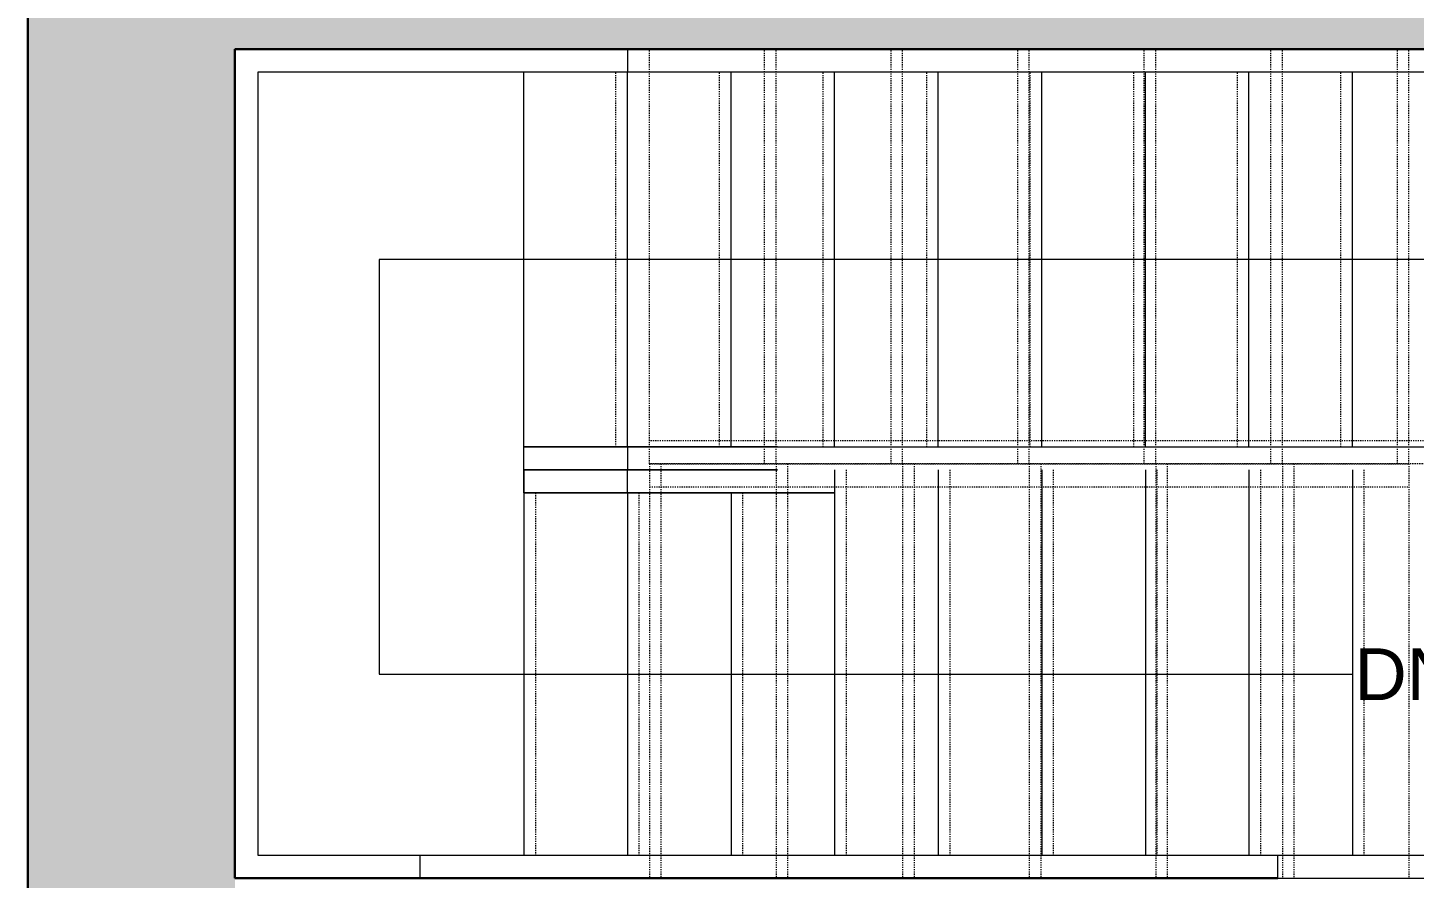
# Model space of a CAD drawing. Header units: inches. Extents: x -1176 to 1551, y -3558 to 978.
# Drawn here: x -1035.1 to -914.6, y -1109.3 to -1035.4 of the extents above; entities that cross this region are included whole.
import ezdxf

# ---------------------------------------------------------------- set-up
doc = ezdxf.new("R2010")
doc.units = ezdxf.units.IN
doc.header["$MEASUREMENT"] = 0
doc.linetypes.add('Demolished', pattern=[0.1875, 0.125, -0.0625])
doc.linetypes.add('Overhead 1_16_', pattern=[0.101562, 0.0625, -0.039062])
for name, color, linetype, lineweight in [('A-FLOR-HRAL', 11, 'Continuous', 18), ('A-WALL', 113, 'Continuous', 18), ('A-WALL-PATT', 111, 'Continuous', 18), ('S-STRS', 31, 'Demolished', 9), ('S-STRS-ANNO', 31, 'Continuous', 9), ('S-STRS-IDEN', 31, 'Continuous', 9), ('S-STRS-MBND', 31, 'Continuous', 18)]:
    doc.layers.add(name, color=color, linetype=linetype, lineweight=lineweight)
doc.styles.add('Swis721 Lt BT', font='swissl.ttf', dxfattribs={"height": 4.5})

# ---------------------------------------------------------------- blocks, each defined once
blk = doc.blocks.new('Top Rail Type - Top Rail_Internal_-6953884-1st Floor Demo')
at = {"layer": 'A-FLOR-HRAL', "lineweight": 9}
blk.add_hatch(color=7, dxfattribs=at).paths.add_polyline_path([(-926.46, -1109.3), (-926.44, -1109.3), (-926.46, -1107.3)], flags=0)
for p, q in [((-982.95, -1037.3), (-982.95, -1039.3)), ((-991.95, -1039.3), (-1015.06, -1039.3)), ((-1015.06, -1039.3), (-1015.06, -1107.3)), ((-982.95, -1039.3), (-991.95, -1039.3)), ((-900.5, -1039.3), (-982.95, -1039.3)), ((-1015.06, -1107.3), (-1000.95, -1107.3)), ((-1000.95, -1109.3), (-1000.95, -1107.3)), ((-1000.95, -1107.3), (-991.95, -1107.3)), ((-991.95, -1107.3), (-926.46, -1107.3)), ((-926.46, -1107.3), (-926.46, -1109.3))]:
    blk.add_line(p, q, dxfattribs=at)
blk = doc.blocks.new('Top Rail Type - Top Rail_Internal_-V28-1st Floor Demo')
at = {"layer": 'A-FLOR-HRAL', "lineweight": 9}
for p, q in [((-1015.06, -1039.3), (-1015.06, -1107.3)), ((-982.95, -1039.3), (-1015.06, -1039.3)), ((-900.5, -1039.3), (-982.95, -1039.3)), ((-1015.06, -1107.3), (-1000.95, -1107.3)), ((-1000.95, -1107.3), (-919.95, -1107.3)), ((-919.95, -1107.3), (-910.95, -1107.3)), ((-926.46, -1109.3), (-919.95, -1109.3)), ((-919.95, -1109.3), (-910.95, -1109.3))]:
    blk.add_line(p, q, dxfattribs=at)
blk = doc.blocks.new('Top Rail Type - Top Rail_Internal_-6953902-1st Floor Demo')
at = {"layer": 'A-FLOR-HRAL', "lineweight": 9}
for p, q in [((-991.95, -1073.84), (-991.95, -1071.84)), ((-991.95, -1071.84), (-982.95, -1071.84)), ((-982.95, -1071.84), (-969.91, -1071.84)), ((-982.95, -1071.84), (-982.95, -1073.84)), ((-982.95, -1073.84), (-991.95, -1073.84)), ((-991.95, -1075.84), (-991.95, -1073.84)), ((-991.95, -1073.84), (-982.95, -1073.84)), ((-969.91, -1073.84), (-982.95, -1073.84)), ((-982.95, -1075.84), (-982.95, -1073.84)), ((-982.95, -1073.84), (-969.91, -1073.84)), ((-982.95, -1075.84), (-991.95, -1075.84)), ((-964.95, -1075.84), (-982.95, -1075.84))]:
    blk.add_line(p, q, dxfattribs=at)
blk = doc.blocks.new('Top Rail Type - Top Rail_Internal_-V29-1st Floor Demo')
at = {"layer": 'A-FLOR-HRAL', "lineweight": 9}
for p, q in [((-991.95, -1073.84), (-991.95, -1071.84)), ((-982.95, -1071.84), (-991.95, -1071.84)), ((-969.91, -1071.84), (-982.95, -1071.84)), ((-991.95, -1073.84), (-991.95, -1075.84)), ((-991.95, -1073.84), (-982.95, -1073.84)), ((-982.95, -1073.84), (-991.95, -1073.84)), ((-982.95, -1073.84), (-969.91, -1073.84)), ((-969.91, -1073.84), (-982.95, -1073.84)), ((-991.95, -1075.84), (-982.95, -1075.84)), ((-982.95, -1075.84), (-964.95, -1075.84))]:
    blk.add_line(p, q, dxfattribs=at)
blk = doc.blocks.new('Top Rail Type - Top Rail_Internal_-6954584-1st Floor Demo')
at = {"layer": 'A-FLOR-HRAL', "linetype": 'Overhead 1_16_', "lineweight": 9}
for p, q in [((-1017.06, -1037.3), (-1017.06, -1109.3)), ((-970.04, -1037.3), (-1017.06, -1037.3)), ((-901.44, -1037.3), (-970.04, -1037.3)), ((-1015.06, -1039.3), (-1015.06, -1107.3)), ((-970.04, -1039.3), (-1015.06, -1039.3)), ((-900.5, -1039.3), (-970.04, -1039.3)), ((-1015.06, -1107.3), (-992.04, -1107.3)), ((-992.04, -1107.3), (-926.04, -1107.3)), ((-926.04, -1107.3), (-915.04, -1107.3)), ((-915.04, -1107.3), (-915.04, -1109.3)), ((-1017.06, -1109.3), (-992.04, -1109.3)), ((-992.04, -1109.3), (-926.04, -1109.3)), ((-926.04, -1109.3), (-915.04, -1109.3))]:
    blk.add_line(p, q, dxfattribs=at)
blk = doc.blocks.new('Top Rail Type - Top Rail_Internal_-6954602-1st Floor Demo')
at = {"layer": 'A-FLOR-HRAL', "linetype": 'Overhead 1_16_', "lineweight": 9}
for p, q in [((-981.04, -1073.3), (-981.04, -1071.3)), ((-970.04, -1071.3), (-981.04, -1071.3)), ((-885.58, -1071.3), (-970.04, -1071.3)), ((-981.04, -1073.3), (-981.04, -1075.3)), ((-981.04, -1073.3), (-970.04, -1073.3)), ((-970.04, -1073.3), (-981.04, -1073.3)), ((-970.04, -1073.3), (-915.04, -1073.3)), ((-884.65, -1073.3), (-970.04, -1073.3)), ((-915.04, -1073.3), (-915.04, -1075.3)), ((-981.04, -1075.3), (-970.04, -1075.3)), ((-970.04, -1075.3), (-915.04, -1075.3))]:
    blk.add_line(p, q, dxfattribs=at)

msp = doc.modelspace()

# ---------------------------------------------------------------- hatches: boundary and pattern name
at = {"layer": 'A-WALL-PATT'}
h = msp.add_hatch(color=10, dxfattribs=at)
h.paths.add_polyline_path([(-1017.06, -1284.19), (-1017.06, -1208.44), (-1020.69, -1208.44), (-1020.69, -1196.94), (-1017.06, -1196.94), (-1017.06, -1161.23), (-1035.06, -1161.23), (-1035.06, -1284.19)], flags=0)
h.paths.add_polyline_path([(-1017.06, -1119.73), (-1017.06, -1003.94), (-1035.06, -1003.94), (-1035.06, -1119.73)], flags=0)
h.paths.add_polyline_path([(-1035.06, -962.44), (-1017.06, -962.44), (-1017.06, -859.94), (-1035.06, -859.94), (-1035.06, -900.73)], flags=0)
h.paths.add_polyline_path([(-1017.06, -818.44), (-1017.06, -715.94), (-1035.06, -715.94), (-1035.06, -818.44)], flags=0)
h.paths.add_polyline_path([(-1017.06, -674.44), (-1017.06, -567.94), (-1035.06, -567.94), (-1035.06, -674.44)], flags=0)
h.paths.add_polyline_path([(-1017.06, -534.44), (-1017.06, -425.69), (-1035.06, -425.69), (-1035.06, -534.44)], flags=0)
h.paths.add_polyline_path([(-1035.06, -388.69), (-1017.06, -388.69), (-1017.06, -275.19), (-1035.06, -275.19), (-1035.06, -355.12)], flags=0)
h.paths.add_polyline_path([(-1017.06, -239.19), (-1017.06, -119.5), (-1035.06, -119.5), (-1035.06, -239.19)], flags=0)
h.paths.add_polyline_path([(-1017.06, -83.5), (-1017.06, 16.25), (-1035.06, 16.25), (-1035.06, -83.5)], flags=0)
h = msp.add_hatch(color=250, dxfattribs=at)
h.paths.add_polyline_path([(-772.04, -1037.3), (-772.04, -1031.3), (-775.04, -1031.3), (-775.04, -1037.3)], flags=0)
h.paths.add_polyline_path([(-815.04, -1037.3), (-815.04, -1031.3), (-1017.06, -1031.3), (-1017.06, -1037.3), (-850.71, -1037.3)], flags=0)

# ---------------------------------------------------------------- linework, layer by layer
at = {"layer": 'A-WALL', "color": 8, "lineweight": 30}
for p, q in [((-1035.06, -1003.94), (-1035.06, -1119.73)), ((-1017.06, -1037.3), (-901.44, -1037.3)), ((-1017.06, -1037.3), (-1017.06, -1109.3)), ((-1017.06, -1109.3), (-926.44, -1109.3))]:
    msp.add_line(p, q, dxfattribs=at)
at = {"layer": 'S-STRS', "linetype": 'Continuous'}
for p, q in [((-991.95, -1071.84), (-991.95, -1039.3)), ((-982.95, -1071.84), (-982.95, -1039.3)), ((-973.95, -1071.84), (-973.95, -1039.3)), ((-964.95, -1071.84), (-964.95, -1039.3)), ((-955.95, -1071.84), (-955.95, -1039.3)), ((-946.95, -1071.84), (-946.95, -1039.3)), ((-937.95, -1071.84), (-937.95, -1039.3)), ((-928.95, -1071.84), (-928.95, -1039.3)), ((-919.95, -1071.84), (-919.95, -1039.3)), ((-969.91, -1071.84), (-910.95, -1071.84)), ((-964.95, -1073.84), (-964.95, -1107.3)), ((-955.95, -1073.84), (-955.95, -1107.3)), ((-946.95, -1073.84), (-946.95, -1107.3)), ((-937.95, -1073.84), (-937.95, -1107.3)), ((-928.95, -1073.84), (-928.95, -1107.3)), ((-919.95, -1073.84), (-919.95, -1107.3)), ((-991.95, -1075.84), (-991.95, -1107.3)), ((-982.95, -1075.84), (-982.95, -1107.3)), ((-973.95, -1075.84), (-973.95, -1107.3))]:
    msp.add_line(p, q, dxfattribs=at)
at = {"layer": 'S-STRS', "linetype": 'Overhead 1_16_'}
for p, q in [((-983.95, -1071.84), (-983.95, -1039.3)), ((-974.95, -1071.84), (-974.95, -1039.3)), ((-965.95, -1071.84), (-965.95, -1039.3)), ((-956.95, -1071.84), (-956.95, -1039.3)), ((-947.95, -1071.84), (-947.95, -1039.3)), ((-938.95, -1071.84), (-938.95, -1039.3)), ((-929.95, -1071.84), (-929.95, -1039.3)), ((-920.95, -1071.84), (-920.95, -1039.3)), ((-963.95, -1073.84), (-963.95, -1107.3)), ((-954.95, -1073.84), (-954.95, -1107.3)), ((-945.95, -1073.84), (-945.95, -1107.3)), ((-936.95, -1073.84), (-936.95, -1107.3)), ((-927.95, -1073.84), (-927.95, -1107.3)), ((-918.95, -1073.84), (-918.95, -1107.3)), ((-990.95, -1075.84), (-990.95, -1107.3)), ((-981.95, -1075.84), (-981.95, -1107.3)), ((-972.95, -1075.84), (-972.95, -1107.3))]:
    msp.add_line(p, q, dxfattribs=at)
at = {"layer": 'S-STRS-ANNO'}
for p, q in [((-1004.51, -1055.57), (-1004.51, -1091.57)), ((-991.95, -1055.57), (-1004.51, -1055.57)), ((-982.95, -1055.57), (-991.95, -1055.57)), ((-973.95, -1055.57), (-982.95, -1055.57)), ((-964.95, -1055.57), (-973.95, -1055.57)), ((-955.95, -1055.57), (-964.95, -1055.57)), ((-946.95, -1055.57), (-955.95, -1055.57)), ((-937.95, -1055.57), (-946.95, -1055.57)), ((-928.95, -1055.57), (-937.95, -1055.57)), ((-919.95, -1055.57), (-928.95, -1055.57)), ((-910.95, -1055.57), (-919.95, -1055.57)), ((-1004.51, -1091.57), (-991.95, -1091.57)), ((-991.95, -1091.57), (-982.95, -1091.57)), ((-982.95, -1091.57), (-973.95, -1091.57)), ((-973.95, -1091.57), (-964.95, -1091.57)), ((-964.95, -1091.57), (-955.95, -1091.57)), ((-955.95, -1091.57), (-946.95, -1091.57)), ((-946.95, -1091.57), (-937.95, -1091.57)), ((-937.95, -1091.57), (-928.95, -1091.57)), ((-928.95, -1091.57), (-919.95, -1091.57))]:
    msp.add_line(p, q, dxfattribs=at)
at = {"layer": 'S-STRS-MBND', "linetype": 'Overhead 1_16_', "lineweight": 9}
for p, q in [((-1017.06, -1037.3), (-1017.06, -1109.3)), ((-981.04, -1037.3), (-1017.06, -1037.3)), ((-981.04, -1073.3), (-981.04, -1037.3)), ((-901.44, -1037.3), (-981.04, -1037.3)), ((-971.04, -1073.3), (-971.04, -1037.3)), ((-970.04, -1073.3), (-970.04, -1037.3)), ((-960.04, -1073.3), (-960.04, -1037.3)), ((-959.04, -1073.3), (-959.04, -1037.3)), ((-949.04, -1073.3), (-949.04, -1037.3)), ((-948.04, -1073.3), (-948.04, -1037.3)), ((-938.04, -1073.3), (-938.04, -1037.3)), ((-937.04, -1073.3), (-937.04, -1037.3)), ((-927.04, -1073.3), (-927.04, -1037.3)), ((-926.04, -1073.3), (-926.04, -1037.3)), ((-916.04, -1073.3), (-916.04, -1037.3)), ((-915.04, -1073.3), (-915.04, -1037.3)), ((-981.04, -1073.3), (-981.04, -1109.3)), ((-981.04, -1073.3), (-915.04, -1073.3)), ((-884.65, -1073.3), (-981.04, -1073.3)), ((-980.04, -1073.3), (-980.04, -1109.3)), ((-970.04, -1073.3), (-970.04, -1109.3)), ((-969.04, -1073.3), (-969.04, -1109.3)), ((-959.04, -1073.3), (-959.04, -1109.3)), ((-958.04, -1073.3), (-958.04, -1109.3)), ((-948.04, -1073.3), (-948.04, -1109.3)), ((-947.04, -1073.3), (-947.04, -1109.3)), ((-937.04, -1073.3), (-937.04, -1109.3)), ((-936.04, -1073.3), (-936.04, -1109.3)), ((-926.04, -1073.3), (-926.04, -1109.3)), ((-925.04, -1073.3), (-925.04, -1109.3)), ((-915.04, -1073.3), (-915.04, -1109.3)), ((-1017.06, -1109.3), (-981.04, -1109.3)), ((-981.04, -1109.3), (-915.04, -1109.3))]:
    msp.add_line(p, q, dxfattribs=at)

# ---------------------------------------------------------------- block references
at = {"layer": 'A-FLOR-HRAL', "lineweight": 9}
for name in ['Top Rail Type - Top Rail_Internal_-6954584-1st Floor Demo', 'Top Rail Type - Top Rail_Internal_-6953884-1st Floor Demo', 'Top Rail Type - Top Rail_Internal_-V28-1st Floor Demo', 'Top Rail Type - Top Rail_Internal_-6953902-1st Floor Demo', 'Top Rail Type - Top Rail_Internal_-V29-1st Floor Demo', 'Top Rail Type - Top Rail_Internal_-6954602-1st Floor Demo']:
    msp.add_blockref(name, (0, 0), dxfattribs=at)

# ---------------------------------------------------------------- texts
at = {"layer": 'S-STRS-IDEN', "insert": (-919.77, -1089.33), "char_height": 4.5, "width": 10.5833, "attachment_point": 1, "line_spacing_factor": 1.005062, "style": 'Swis721 Lt BT'}
msp.add_mtext('DN', dxfattribs=at)

doc.saveas('drawing.dxf')
